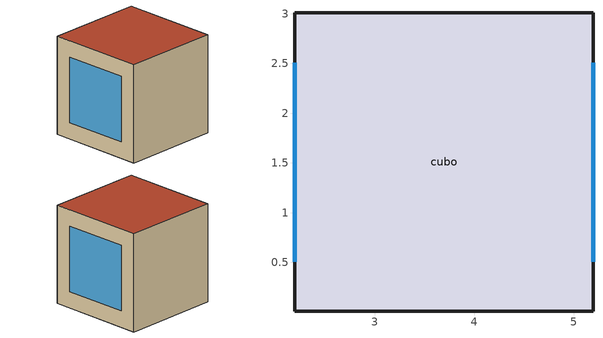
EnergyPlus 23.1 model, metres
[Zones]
cubo
 floor adiabatic (ExtSlabCarpet 4in ClimateZone 1-8): 5.19,3.01 5.19,0.01 2.19,0.01 2.19,3.01 z0
 wall outside (ASHRAE 189.1-2009 ExtWall Mass ClimateZone 5): 5.19,0.01 5.19,3.01 2.19,3.01 2.19,0.01 5.19,0.01 z0:3
 window (ASHRAE 189.1-2009 ExtWindow ClimateZone 4-5): 5.19,0.51 5.19,2.51 / 2.19,2.51 2.19,0.51 z0.5:2.5
 roof outside (ASHRAE 189.1-2009 ExtRoof IEAD ClimateZone 2-5): 5.19,0.01 5.19,3.01 2.19,3.01 2.19,0.01 z3
[Building]
Building 1: Loads Convergence Tolerance Value {W}=0.001
[Site:Location]
Temixco: Latitude {deg}=18.51; Longitude {deg}=-99.14; Time Zone {hr}=-6; Elevation {m}=1280
[Material] Thermal Absorptance=0.9
Name | Roughness | Thickness {m} | Conductivity {W/m-K} | Density {kg/m3} | Specific Heat {J/kg-K} | Solar Absorptance | Visible Absorptance
1/2IN Gypsum | Smooth | 0.0127 | 0.16 | 784.9 | 830 | 0.4 | 0.4
1IN Stucco | Smooth | 0.0253 | 0.6918 | 1858 | 837 | 0.92 | 0.92
8IN Concrete HW | MediumRough | 0.2033 | 1.7296 | 2243 | 837 | 0.65 | 0.65
MAT-CC05 4 HW CONCRETE | Rough | 0.1016 | 1.311 | 2240 | 836.8 | 0.85 | 0.85
Metal Decking | MediumSmooth | 0.0015 | 45.006 | 7680 | 418.4 | 0.6 | 0.6
Roof Insulation [21] | MediumRough | 0.2105 | 0.049 | 265 | 836.8 | 0.7 | 0.7
Roof Membrane | VeryRough | 0.0095 | 0.16 | 1121.29 | 1460 | 0.7 | 0.7
Wall Insulation [40] | MediumRough | 0.0794 | 0.0432 | 91 | 837 | 0.5 | 0.5
[Material:NoMass]
CP02 CARPET PAD: Roughness=Smooth; Thermal Resistance {m2-K/W}=0.1; Thermal Absorptance=0.9; Solar Absorptance=0.8; Visible Absorptance=0.8
[WindowMaterial:Glazing]
Theoretical Glass [207]: Optical Data Type=SpectralAverage; Thickness {m}=0.003; Solar Transmittance at Normal Incidence=0.3311; Front Side Solar Reflectance at Normal Incidence=0.6189; Back Side Solar Reflectance at Normal Incidence=0; Visible Transmittance at Normal Incidence=0.44; Front Side Visible Reflectance at Normal Incidence=0.51; Back Side Visible Reflectance at Normal Incidence=0; Infrared Transmittance at Normal Incidence=0; Front Side Infrared Hemispherical Emissivity=0.9; Back Side Infrared Hemispherical Emissivity=0.9; Conductivity {W/m-K}=0.0133; Dirt Correction Factor for Solar and Visible Transmittance=1; Solar Diffusing=No
[Construction]
ASHRAE 189.1-2009 ExtRoof IEAD ClimateZone 2-5: Roof Membrane, Roof Insulation [21], Metal Decking
ASHRAE 189.1-2009 ExtWall Mass ClimateZone 5: 1IN Stucco, 8IN Concrete HW, Wall Insulation [40], 1/2IN Gypsum
ASHRAE 189.1-2009 ExtWindow ClimateZone 4-5: Theoretical Glass [207]
ExtSlabCarpet 4in ClimateZone 1-8: MAT-CC05 4 HW CONCRETE, CP02 CARPET PAD
[Zone]
cubo
[AirflowNetwork:SimulationControl]
Cubo: AirflowNetwork Control=MultizoneWithoutDistribution; Wind Pressure Coefficient Type=SurfaceAverageCalculation; Height Selection for Local Wind Pressure Calculation=OpeningHeight; Building Type=LowRise; Maximum Number of Iterations=500; Initialization Type=ZeroNodePressures; Relative Airflow Convergence Tolerance=0.0001; Absolute Airflow Convergence Tolerance {kg/s}=0.000001; Convergence Acceleration Limit=-.5; Azimuth Angle of Long Axis of Building {deg}=0; Ratio of Building Width Along Short Axis to Width Along Long Axis=0.71; Height Dependence of External Node Temperature=No; Solver=SkylineLU
[AirflowNetwork:MultiZone:Zone]
cubo: Ventilation Control Mode=Constant; Indoor and Outdoor Temperature Difference Upper Limit for Minimum Venting Open Factor {deltaC}=100; Indoor and Outdoor Enthalpy Difference Upper Limit for Minimum Venting Open Factor {deltaJ/kg}=300000; Single Sided Wind Pressure Coefficient Algorithm=Standard; Facade Width {m}=10
[AirflowNetwork:MultiZone:Surface] Window/Door Opening Factor, or Crack Factor=1; Ventilation Control Mode=ZoneLevel; Indoor and Outdoor Temperature Difference Upper Limit for Minimum Venting Open Factor {deltaC}=100; Indoor and Outdoor Enthalpy Difference Upper Limit for Minimum Venting Open Factor {deltaJ/kg}=300000; Equivalent Rectangle Method=PolygonHeight; Equivalent Rectangle Aspect Ratio=1
Name | Leakage Component
VEste | Opening_VEste
VOeste | Opening_VOeste
[AirflowNetwork:MultiZone:ReferenceCrackConditions]
Referencia: Reference Temperature {C}=20; Reference Barometric Pressure {Pa}=87699.24; Reference Humidity Ratio {kgWater/kgDryAir}=1e-09
[AirflowNetwork:MultiZone:Component:DetailedOpening] Air Mass Flow Coefficient When Opening is Closed {kg/s-m}=0.001; Air Mass Flow Exponent When Opening is Closed=0.667; Type of Rectangular Large Vertical Opening (LVO)=NonPivoted; Number of Sets of Opening Factor Data=2; Opening Factor 1=0; Discharge Coefficient for Opening Factor 1=0.001; Width Factor for Opening Factor 1=0; Height Factor for Opening Factor 1=0; Start Height Factor for Opening Factor 1=0; Opening Factor 2=1; Discharge Coefficient for Opening Factor 2=0.5; Width Factor for Opening Factor 2=1; Height Factor for Opening Factor 2=1; Start Height Factor for Opening Factor 2=0
Opening_VEste; Opening_VOeste
